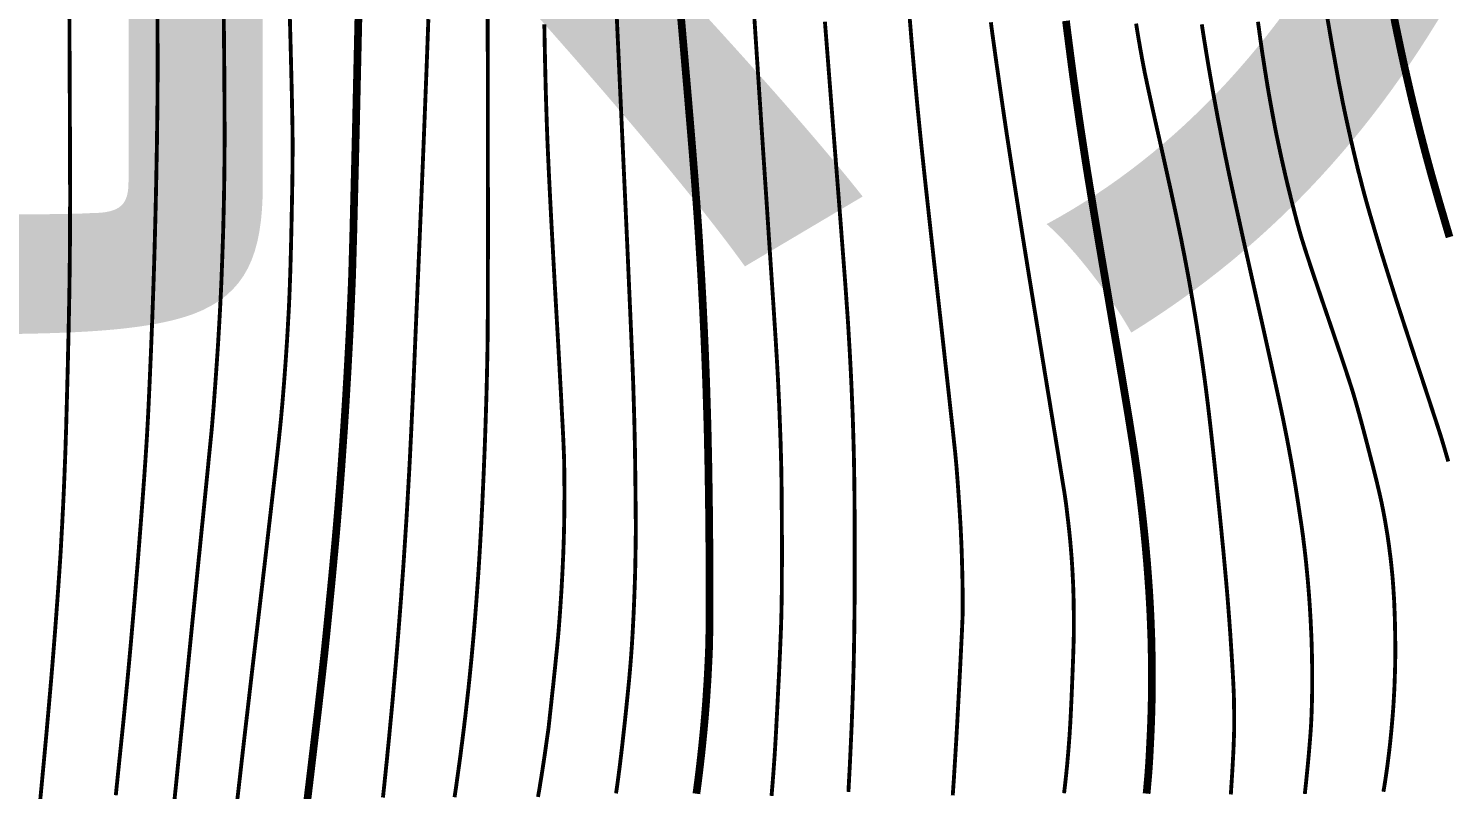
# Model space of a CAD drawing. Extents: x 36524600 to 36525730, y 2746759 to 2747713.
# Drawn here: x 36525016.6 to 36525044.22, y 2747498.03 to 2747512.87 of the extents above; entities that cross this region are included whole.
import ezdxf

# ---------------------------------------------------------------- set-up
doc = ezdxf.new("R2010")
doc.units = 0
doc.header["$LTSCALE"] = 1000
doc.header["$MEASUREMENT"] = 0
doc.layers.add('0-规划文字', color=7, linetype='Continuous')
doc.layers.add('DGX', color=251, linetype='Continuous')
doc.styles.add('黑体', font='simhei.ttf')

# ---------------------------------------------------------------- blocks, each defined once
blk = doc.blocks.new('dxt')
at = {"layer": 'DGX', "color": 253, "linetype": 'Continuous', "flags": 128}
for points, const_width in [([(36525016.795, 2747497.39), (36525016.853, 2747498.005), (36525016.907, 2747498.578), (36525016.956, 2747499.109), (36525016.999, 2747499.598), (36525017.038, 2747500.044), (36525017.072, 2747500.448), (36525017.101, 2747500.809), (36525017.127, 2747501.139), (36525017.15, 2747501.448), (36525017.171, 2747501.735), (36525017.19, 2747502.001), (36525017.207, 2747502.246), (36525017.222, 2747502.469), (36525017.235, 2747502.672), (36525017.245, 2747502.853), (36525017.254, 2747503.023), (36525017.264, 2747503.194), (36525017.272, 2747503.364), (36525017.281, 2747503.535), (36525017.289, 2747503.705), (36525017.297, 2747503.876), (36525017.304, 2747504.046), (36525017.311, 2747504.217), (36525017.318, 2747504.398), (36525017.326, 2747504.601), (36525017.333, 2747504.825), (36525017.341, 2747505.07), (36525017.348, 2747505.337), (36525017.356, 2747505.625), (36525017.364, 2747505.934), (36525017.373, 2747506.265), (36525017.38, 2747506.596), (36525017.388, 2747506.905), (36525017.394, 2747507.193), (36525017.399, 2747507.46), (36525017.404, 2747507.706), (36525017.407, 2747507.93), (36525017.41, 2747508.132), (36525017.412, 2747508.314), (36525017.414, 2747508.485), (36525017.415, 2747508.655), (36525017.416, 2747508.826), (36525017.417, 2747508.997), (36525017.418, 2747509.168), (36525017.418, 2747509.338), (36525017.419, 2747509.509), (36525017.419, 2747509.68), (36525017.418, 2747509.901), (36525017.418, 2747510.222), (36525017.416, 2747510.643), (36525017.414, 2747511.164), (36525017.411, 2747511.785), (36525017.408, 2747512.506), (36525017.404, 2747513.328)], 0.075), ([(36525018.309, 2747497.923), (36525018.387, 2747498.684), (36525018.453, 2747499.322), (36525018.504, 2747499.838), (36525018.542, 2747500.231), (36525018.573, 2747500.564), (36525018.603, 2747500.896), (36525018.632, 2747501.228), (36525018.661, 2747501.561), (36525018.689, 2747501.893), (36525018.717, 2747502.226), (36525018.744, 2747502.558), (36525018.77, 2747502.891), (36525018.795, 2747503.213), (36525018.818, 2747503.515), (36525018.839, 2747503.796), (36525018.858, 2747504.056), (36525018.875, 2747504.295), (36525018.89, 2747504.513), (36525018.903, 2747504.711), (36525018.914, 2747504.888), (36525018.924, 2747505.065), (36525018.935, 2747505.263), (36525018.946, 2747505.481), (36525018.957, 2747505.721), (36525018.969, 2747505.981), (36525018.981, 2747506.263), (36525018.994, 2747506.565), (36525019.007, 2747506.888), (36525019.02, 2747507.222), (36525019.032, 2747507.558), (36525019.044, 2747507.897), (36525019.055, 2747508.237), (36525019.065, 2747508.579), (36525019.074, 2747508.924), (36525019.083, 2747509.27), (36525019.091, 2747509.618), (36525019.098, 2747509.96), (36525019.104, 2747510.286), (36525019.11, 2747510.597), (36525019.114, 2747510.893), (36525019.118, 2747511.174), (36525019.121, 2747511.44), (36525019.122, 2747511.69), (36525019.124, 2747511.925), (36525019.124, 2747512.153), (36525019.124, 2747512.381), (36525019.123, 2747512.608), (36525019.122, 2747512.836), (36525019.121, 2747513.063)], 0.075), ([(36525019.356, 2747496.878), (36525019.565, 2747498.944), (36525019.743, 2747500.711), (36525019.89, 2747502.178), (36525020.008, 2747503.346), (36525020.095, 2747504.215), (36525020.151, 2747504.784), (36525020.178, 2747505.054), (36525020.189, 2747505.182), (36525020.201, 2747505.324), (36525020.214, 2747505.482), (36525020.227, 2747505.655), (36525020.241, 2747505.843), (36525020.256, 2747506.046), (36525020.271, 2747506.264), (36525020.287, 2747506.497), (36525020.303, 2747506.738), (36525020.317, 2747506.979), (36525020.331, 2747507.22), (36525020.344, 2747507.461), (36525020.356, 2747507.702), (36525020.367, 2747507.943), (36525020.376, 2747508.184), (36525020.385, 2747508.425), (36525020.393, 2747508.666), (36525020.401, 2747508.907), (36525020.407, 2747509.148), (36525020.413, 2747509.389), (36525020.418, 2747509.631), (36525020.422, 2747509.872), (36525020.425, 2747510.113), (36525020.428, 2747510.354), (36525020.429, 2747510.634), (36525020.429, 2747510.989), (36525020.427, 2747511.421), (36525020.424, 2747511.928), (36525020.419, 2747512.512), (36525020.412, 2747513.171)], 0.075), ([(36525020.676, 2747497.826), (36525020.72, 2747498.211), (36525020.77, 2747498.653), (36525020.827, 2747499.153), (36525020.892, 2747499.71), (36525020.963, 2747500.326), (36525021.042, 2747500.998), (36525021.128, 2747501.729), (36525021.212, 2747502.449), (36525021.286, 2747503.091), (36525021.351, 2747503.655), (36525021.407, 2747504.141), (36525021.453, 2747504.549), (36525021.489, 2747504.879), (36525021.515, 2747505.131), (36525021.532, 2747505.305), (36525021.544, 2747505.44), (36525021.556, 2747505.574), (36525021.567, 2747505.709), (36525021.578, 2747505.844), (36525021.589, 2747505.979), (36525021.599, 2747506.114), (36525021.609, 2747506.249), (36525021.619, 2747506.384), (36525021.628, 2747506.519), (36525021.637, 2747506.654), (36525021.646, 2747506.789), (36525021.654, 2747506.924), (36525021.662, 2747507.06), (36525021.669, 2747507.195), (36525021.677, 2747507.33), (36525021.684, 2747507.465), (36525021.69, 2747507.609), (36525021.697, 2747507.769), (36525021.703, 2747507.947), (36525021.71, 2747508.141), (36525021.716, 2747508.353), (36525021.722, 2747508.581), (36525021.728, 2747508.826), (36525021.734, 2747509.089), (36525021.739, 2747509.351), (36525021.744, 2747509.596), (36525021.748, 2747509.825), (36525021.751, 2747510.036), (36525021.753, 2747510.231), (36525021.754, 2747510.408), (36525021.755, 2747510.569), (36525021.754, 2747510.713), (36525021.753, 2747510.873), (36525021.749, 2747511.081), (36525021.744, 2747511.338), (36525021.738, 2747511.644), (36525021.729, 2747511.998), (36525021.719, 2747512.401), (36525021.707, 2747512.853), (36525021.693, 2747513.353)], 0.075), ([(36525021.975, 2747497.282), (36525022.08, 2747498.147), (36525022.172, 2747498.923), (36525022.253, 2747499.609), (36525022.321, 2747500.205), (36525022.377, 2747500.712), (36525022.42, 2747501.129), (36525022.456, 2747501.49), (36525022.489, 2747501.828), (36525022.52, 2747502.142), (36525022.547, 2747502.434), (36525022.572, 2747502.702), (36525022.594, 2747502.946), (36525022.614, 2747503.168), (36525022.63, 2747503.366), (36525022.646, 2747503.553), (36525022.66, 2747503.739), (36525022.675, 2747503.926), (36525022.689, 2747504.113), (36525022.703, 2747504.299), (36525022.716, 2747504.486), (36525022.729, 2747504.673), (36525022.742, 2747504.859), (36525022.755, 2747505.046), (36525022.767, 2747505.233), (36525022.779, 2747505.42), (36525022.791, 2747505.607), (36525022.802, 2747505.794), (36525022.813, 2747505.98), (36525022.824, 2747506.167), (36525022.834, 2747506.354), (36525022.844, 2747506.541), (36525022.854, 2747506.728), (36525022.864, 2747506.915), (36525022.873, 2747507.102), (36525022.881, 2747507.289), (36525022.89, 2747507.476), (36525022.898, 2747507.663), (36525022.906, 2747507.85), (36525022.915, 2747508.092), (36525022.925, 2747508.442), (36525022.938, 2747508.9), (36525022.952, 2747509.468), (36525022.969, 2747510.144), (36525022.988, 2747510.928), (36525023.008, 2747511.821), (36525023.031, 2747512.823), (36525023.054, 2747513.834)], 0.15), ([(36525023.515, 2747497.879), (36525023.541, 2747498.123), (36525023.566, 2747498.366), (36525023.591, 2747498.61), (36525023.615, 2747498.854), (36525023.639, 2747499.098), (36525023.662, 2747499.342), (36525023.685, 2747499.585), (36525023.708, 2747499.829), (36525023.729, 2747500.073), (36525023.751, 2747500.318), (36525023.772, 2747500.562), (36525023.792, 2747500.806), (36525023.812, 2747501.05), (36525023.831, 2747501.294), (36525023.85, 2747501.539), (36525023.869, 2747501.783), (36525023.886, 2747502.027), (36525023.904, 2747502.272), (36525023.921, 2747502.516), (36525023.937, 2747502.76), (36525023.953, 2747503.005), (36525023.969, 2747503.249), (36525023.984, 2747503.494), (36525023.998, 2747503.739), (36525024.012, 2747503.983), (36525024.026, 2747504.228), (36525024.039, 2747504.473), (36525024.051, 2747504.717), (36525024.065, 2747505.001), (36525024.082, 2747505.362), (36525024.102, 2747505.8), (36525024.125, 2747506.316), (36525024.15, 2747506.91), (36525024.179, 2747507.581), (36525024.211, 2747508.329), (36525024.246, 2747509.155), (36525024.281, 2747509.984), (36525024.312, 2747510.741), (36525024.339, 2747511.427), (36525024.363, 2747512.04), (36525024.383, 2747512.582), (36525024.4, 2747513.052)], 0.075), ([(36525024.91, 2747497.884), (36525024.939, 2747498.079), (36525024.966, 2747498.274), (36525024.993, 2747498.469), (36525025.02, 2747498.664), (36525025.045, 2747498.86), (36525025.07, 2747499.055), (36525025.094, 2747499.25), (36525025.118, 2747499.446), (36525025.14, 2747499.642), (36525025.162, 2747499.837), (36525025.184, 2747500.033), (36525025.204, 2747500.229), (36525025.224, 2747500.425), (36525025.243, 2747500.621), (36525025.261, 2747500.817), (36525025.279, 2747501.013), (36525025.296, 2747501.209), (36525025.312, 2747501.405), (36525025.327, 2747501.602), (36525025.342, 2747501.798), (36525025.356, 2747501.994), (36525025.37, 2747502.191), (36525025.383, 2747502.387), (36525025.395, 2747502.584), (36525025.407, 2747502.781), (36525025.418, 2747502.977), (36525025.429, 2747503.174), (36525025.439, 2747503.371), (36525025.449, 2747503.568), (36525025.458, 2747503.765), (36525025.467, 2747503.962), (36525025.476, 2747504.158), (36525025.484, 2747504.355), (36525025.492, 2747504.552), (36525025.5, 2747504.749), (36525025.507, 2747504.946), (36525025.514, 2747505.143), (36525025.52, 2747505.34), (36525025.526, 2747505.537), (36525025.532, 2747505.734), (36525025.537, 2747505.931), (36525025.542, 2747506.128), (36525025.546, 2747506.325), (36525025.55, 2747506.522), (36525025.554, 2747506.78), (36525025.557, 2747507.158), (36525025.559, 2747507.657), (36525025.56, 2747508.277), (36525025.561, 2747509.018), (36525025.56, 2747509.879), (36525025.56, 2747510.861), (36525025.558, 2747511.964), (36525025.556, 2747513.067)], 0.075), ([(36525026.536, 2747497.89), (36525026.555, 2747497.997), (36525026.572, 2747498.099), (36525026.588, 2747498.201), (36525026.605, 2747498.303), (36525026.621, 2747498.405), (36525026.636, 2747498.507), (36525026.652, 2747498.609), (36525026.667, 2747498.711), (36525026.682, 2747498.813), (36525026.695, 2747498.909), (36525026.707, 2747498.993), (36525026.717, 2747499.065), (36525026.726, 2747499.125), (36525026.733, 2747499.173), (36525026.738, 2747499.209), (36525026.741, 2747499.233), (36525026.743, 2747499.245), (36525026.745, 2747499.263), (36525026.749, 2747499.305), (36525026.757, 2747499.371), (36525026.766, 2747499.461), (36525026.779, 2747499.576), (36525026.794, 2747499.715), (36525026.811, 2747499.878), (36525026.832, 2747500.065), (36525026.852, 2747500.259), (36525026.871, 2747500.439), (36525026.888, 2747500.608), (36525026.904, 2747500.763), (36525026.918, 2747500.907), (36525026.93, 2747501.038), (36525026.94, 2747501.156), (36525026.948, 2747501.263), (36525026.956, 2747501.363), (36525026.963, 2747501.463), (36525026.97, 2747501.563), (36525026.977, 2747501.663), (36525026.983, 2747501.763), (36525026.99, 2747501.863), (36525026.996, 2747501.963), (36525027.001, 2747502.063), (36525027.007, 2747502.163), (36525027.012, 2747502.263), (36525027.017, 2747502.363), (36525027.021, 2747502.463), (36525027.026, 2747502.564), (36525027.03, 2747502.664), (36525027.033, 2747502.764), (36525027.037, 2747502.864), (36525027.04, 2747502.964), (36525027.042, 2747503.064), (36525027.045, 2747503.165), (36525027.047, 2747503.265), (36525027.048, 2747503.365), (36525027.05, 2747503.465), (36525027.051, 2747503.565), (36525027.051, 2747503.666), (36525027.052, 2747503.766), (36525027.052, 2747503.866), (36525027.051, 2747503.966), (36525027.051, 2747504.066), (36525027.05, 2747504.167), (36525027.048, 2747504.267), (36525027.047, 2747504.367), (36525027.045, 2747504.467), (36525027.04, 2747504.601), (36525027.032, 2747504.803), (36525027.019, 2747505.071), (36525027.001, 2747505.408), (36525026.98, 2747505.812), (36525026.954, 2747506.283), (36525026.924, 2747506.822), (36525026.889, 2747507.428), (36525026.854, 2747508.044), (36525026.823, 2747508.61), (36525026.795, 2747509.127), (36525026.771, 2747509.595), (36525026.75, 2747510.014), (36525026.733, 2747510.384), (36525026.719, 2747510.705), (36525026.709, 2747510.976), (36525026.701, 2747511.223), (36525026.693, 2747511.47), (36525026.686, 2747511.717), (36525026.68, 2747511.964), (36525026.674, 2747512.211), (36525026.669, 2747512.458), (36525026.664, 2747512.704), (36525026.66, 2747512.951)], 0.075), ([(36525028.057, 2747497.959), (36525028.075, 2747498.082), (36525028.094, 2747498.219), (36525028.114, 2747498.371), (36525028.135, 2747498.538), (36525028.157, 2747498.72), (36525028.18, 2747498.916), (36525028.203, 2747499.127), (36525028.228, 2747499.352), (36525028.252, 2747499.578), (36525028.273, 2747499.788), (36525028.293, 2747499.985), (36525028.311, 2747500.167), (36525028.326, 2747500.334), (36525028.339, 2747500.487), (36525028.35, 2747500.626), (36525028.359, 2747500.75), (36525028.367, 2747500.867), (36525028.374, 2747500.984), (36525028.381, 2747501.101), (36525028.387, 2747501.217), (36525028.393, 2747501.334), (36525028.399, 2747501.451), (36525028.404, 2747501.568), (36525028.409, 2747501.685), (36525028.414, 2747501.802), (36525028.418, 2747501.919), (36525028.422, 2747502.036), (36525028.426, 2747502.153), (36525028.429, 2747502.27), (36525028.432, 2747502.387), (36525028.434, 2747502.504), (36525028.436, 2747502.621), (36525028.438, 2747502.731), (36525028.439, 2747502.826), (36525028.44, 2747502.906), (36525028.441, 2747502.972), (36525028.442, 2747503.024), (36525028.443, 2747503.06), (36525028.443, 2747503.082), (36525028.443, 2747503.09), (36525028.443, 2747503.104), (36525028.443, 2747503.148), (36525028.442, 2747503.222), (36525028.441, 2747503.324), (36525028.44, 2747503.456), (36525028.438, 2747503.617), (36525028.436, 2747503.808), (36525028.434, 2747504.028), (36525028.431, 2747504.262), (36525028.428, 2747504.496), (36525028.424, 2747504.731), (36525028.419, 2747504.965), (36525028.414, 2747505.199), (36525028.407, 2747505.433), (36525028.4, 2747505.668), (36525028.393, 2747505.902), (36525028.382, 2747506.196), (36525028.365, 2747506.611), (36525028.342, 2747507.146), (36525028.313, 2747507.801), (36525028.279, 2747508.576), (36525028.238, 2747509.472), (36525028.191, 2747510.487), (36525028.139, 2747511.623), (36525028.087, 2747512.756), (36525028.041, 2747513.761)], 0.075), ([(36525029.623, 2747497.953), (36525029.639, 2747498.074), (36525029.655, 2747498.195), (36525029.67, 2747498.316), (36525029.685, 2747498.438), (36525029.699, 2747498.559), (36525029.713, 2747498.681), (36525029.726, 2747498.802), (36525029.739, 2747498.924), (36525029.751, 2747499.045), (36525029.763, 2747499.167), (36525029.774, 2747499.289), (36525029.785, 2747499.411), (36525029.795, 2747499.532), (36525029.805, 2747499.654), (36525029.814, 2747499.776), (36525029.822, 2747499.898), (36525029.83, 2747500.02), (36525029.838, 2747500.142), (36525029.845, 2747500.264), (36525029.851, 2747500.386), (36525029.857, 2747500.508), (36525029.863, 2747500.63), (36525029.868, 2747500.753), (36525029.872, 2747500.888), (36525029.875, 2747501.049), (36525029.878, 2747501.236), (36525029.88, 2747501.449), (36525029.88, 2747501.687), (36525029.88, 2747501.952), (36525029.879, 2747502.243), (36525029.877, 2747502.559), (36525029.875, 2747502.883), (36525029.872, 2747503.193), (36525029.869, 2747503.49), (36525029.865, 2747503.774), (36525029.861, 2747504.045), (36525029.857, 2747504.304), (36525029.852, 2747504.549), (36525029.847, 2747504.782), (36525029.842, 2747505.008), (36525029.836, 2747505.233), (36525029.829, 2747505.459), (36525029.822, 2747505.685), (36525029.815, 2747505.911), (36525029.807, 2747506.137), (36525029.798, 2747506.363), (36525029.789, 2747506.589), (36525029.779, 2747506.814), (36525029.769, 2747507.04), (36525029.758, 2747507.266), (36525029.747, 2747507.492), (36525029.735, 2747507.717), (36525029.723, 2747507.943), (36525029.71, 2747508.169), (36525029.696, 2747508.394), (36525029.682, 2747508.62), (36525029.668, 2747508.845), (36525029.653, 2747509.071), (36525029.637, 2747509.296), (36525029.621, 2747509.522), (36525029.604, 2747509.747), (36525029.587, 2747509.973), (36525029.569, 2747510.198), (36525029.55, 2747510.436), (36525029.528, 2747510.701), (36525029.504, 2747510.991), (36525029.477, 2747511.308), (36525029.448, 2747511.651), (36525029.416, 2747512.02), (36525029.382, 2747512.415), (36525029.345, 2747512.836), (36525029.309, 2747513.25)], 0.15), ([(36525031.087, 2747497.91), (36525031.094, 2747497.994), (36525031.101, 2747498.078), (36525031.108, 2747498.162), (36525031.114, 2747498.246), (36525031.121, 2747498.33), (36525031.127, 2747498.413), (36525031.133, 2747498.497), (36525031.139, 2747498.58), (36525031.145, 2747498.663), (36525031.151, 2747498.757), (36525031.158, 2747498.872), (36525031.166, 2747499.007), (36525031.175, 2747499.164), (36525031.184, 2747499.342), (36525031.195, 2747499.542), (36525031.206, 2747499.762), (36525031.218, 2747500.003), (36525031.231, 2747500.247), (36525031.241, 2747500.475), (36525031.251, 2747500.688), (36525031.259, 2747500.885), (36525031.267, 2747501.066), (36525031.273, 2747501.231), (36525031.277, 2747501.381), (36525031.281, 2747501.515), (36525031.283, 2747501.649), (36525031.286, 2747501.799), (36525031.287, 2747501.964), (36525031.289, 2747502.146), (36525031.289, 2747502.343), (36525031.29, 2747502.556), (36525031.29, 2747502.785), (36525031.289, 2747503.03), (36525031.288, 2747503.275), (36525031.286, 2747503.504), (36525031.285, 2747503.717), (36525031.283, 2747503.914), (36525031.28, 2747504.096), (36525031.278, 2747504.262), (36525031.274, 2747504.411), (36525031.271, 2747504.546), (36525031.267, 2747504.672), (36525031.264, 2747504.798), (36525031.259, 2747504.924), (36525031.255, 2747505.05), (36525031.25, 2747505.177), (36525031.245, 2747505.303), (36525031.24, 2747505.429), (36525031.235, 2747505.555), (36525031.229, 2747505.681), (36525031.223, 2747505.807), (36525031.217, 2747505.933), (36525031.211, 2747506.06), (36525031.204, 2747506.186), (36525031.197, 2747506.312), (36525031.19, 2747506.438), (36525031.182, 2747506.564), (36525031.171, 2747506.751), (36525031.151, 2747507.06), (36525031.123, 2747507.49), (36525031.086, 2747508.042), (36525031.041, 2747508.717), (36525030.989, 2747509.512), (36525030.927, 2747510.43), (36525030.858, 2747511.47), (36525030.789, 2747512.515), (36525030.728, 2747513.451)], 0.075), ([(36525032.127, 2747513.002), (36525032.154, 2747512.66), (36525032.186, 2747512.251), (36525032.223, 2747511.777), (36525032.265, 2747511.237), (36525032.312, 2747510.632), (36525032.36, 2747510.023), (36525032.403, 2747509.473), (36525032.441, 2747508.981), (36525032.474, 2747508.548), (36525032.503, 2747508.173), (36525032.527, 2747507.857), (36525032.545, 2747507.599), (36525032.559, 2747507.4), (36525032.571, 2747507.23), (36525032.582, 2747507.06), (36525032.592, 2747506.891), (36525032.602, 2747506.721), (36525032.612, 2747506.551), (36525032.621, 2747506.381), (36525032.63, 2747506.211), (36525032.638, 2747506.041), (36525032.646, 2747505.871), (36525032.653, 2747505.701), (36525032.66, 2747505.531), (36525032.667, 2747505.361), (36525032.673, 2747505.191), (36525032.678, 2747505.021), (36525032.683, 2747504.851), (36525032.688, 2747504.68), (36525032.692, 2747504.503), (36525032.696, 2747504.31), (36525032.699, 2747504.102), (36525032.702, 2747503.879), (36525032.704, 2747503.641), (36525032.706, 2747503.388), (36525032.707, 2747503.12), (36525032.708, 2747502.837), (36525032.708, 2747502.551), (36525032.708, 2747502.273), (36525032.707, 2747502.005), (36525032.706, 2747501.745), (36525032.704, 2747501.494), (36525032.701, 2747501.252), (36525032.698, 2747501.019), (36525032.694, 2747500.794), (36525032.69, 2747500.57), (36525032.684, 2747500.338), (36525032.677, 2747500.097), (36525032.669, 2747499.849), (36525032.66, 2747499.591), (36525032.65, 2747499.326), (36525032.638, 2747499.053), (36525032.625, 2747498.771), (36525032.612, 2747498.493), (36525032.598, 2747498.232), (36525032.585, 2747497.988)], 0.075), ([(36525033.778, 2747513.085), (36525033.796, 2747512.867), (36525033.814, 2747512.648), (36525033.833, 2747512.43), (36525033.852, 2747512.212), (36525033.871, 2747511.993), (36525033.891, 2747511.775), (36525033.911, 2747511.557), (36525033.931, 2747511.339), (36525033.956, 2747511.09), (36525033.987, 2747510.78), (36525034.026, 2747510.409), (36525034.072, 2747509.976), (36525034.126, 2747509.483), (36525034.187, 2747508.928), (36525034.255, 2747508.312), (36525034.331, 2747507.635), (36525034.406, 2747506.966), (36525034.471, 2747506.377), (36525034.528, 2747505.867), (36525034.575, 2747505.437), (36525034.614, 2747505.085), (36525034.643, 2747504.813), (36525034.664, 2747504.619), (36525034.675, 2747504.505), (36525034.682, 2747504.426), (36525034.69, 2747504.338), (36525034.698, 2747504.24), (36525034.706, 2747504.133), (36525034.715, 2747504.016), (36525034.724, 2747503.89), (36525034.733, 2747503.755), (36525034.743, 2747503.61), (36525034.753, 2747503.461), (36525034.762, 2747503.312), (36525034.771, 2747503.162), (36525034.778, 2747503.013), (36525034.785, 2747502.864), (36525034.791, 2747502.714), (36525034.796, 2747502.565), (36525034.8, 2747502.416), (36525034.804, 2747502.271), (36525034.807, 2747502.135), (36525034.809, 2747502.009), (36525034.811, 2747501.892), (36525034.812, 2747501.785), (36525034.813, 2747501.687), (36525034.813, 2747501.598), (36525034.812, 2747501.519), (36525034.81, 2747501.42), (36525034.804, 2747501.275), (36525034.796, 2747501.083), (36525034.784, 2747500.844), (36525034.77, 2747500.557), (36525034.753, 2747500.224), (36525034.733, 2747499.844), (36525034.71, 2747499.417), (36525034.686, 2747498.985), (36525034.662, 2747498.592), (36525034.64, 2747498.237), (36525034.618, 2747497.92)], 0.075), ([(36525035.361, 2747512.991), (36525035.393, 2747512.748), (36525035.43, 2747512.482), (36525035.47, 2747512.193), (36525035.515, 2747511.88), (36525035.563, 2747511.545), (36525035.615, 2747511.186), (36525035.673, 2747510.795), (36525035.74, 2747510.36), (36525035.814, 2747509.881), (36525035.896, 2747509.359), (36525035.985, 2747508.793), (36525036.083, 2747508.184), (36525036.189, 2747507.531), (36525036.303, 2747506.835), (36525036.413, 2747506.159), (36525036.51, 2747505.567), (36525036.593, 2747505.058), (36525036.663, 2747504.632), (36525036.718, 2747504.29), (36525036.76, 2747504.031), (36525036.789, 2747503.856), (36525036.803, 2747503.764), (36525036.811, 2747503.711), (36525036.819, 2747503.652), (36525036.828, 2747503.586), (36525036.837, 2747503.514), (36525036.846, 2747503.435), (36525036.856, 2747503.351), (36525036.867, 2747503.26), (36525036.878, 2747503.163), (36525036.889, 2747503.062), (36525036.899, 2747502.962), (36525036.909, 2747502.861), (36525036.918, 2747502.76), (36525036.926, 2747502.66), (36525036.934, 2747502.559), (36525036.941, 2747502.458), (36525036.947, 2747502.357), (36525036.953, 2747502.256), (36525036.958, 2747502.155), (36525036.963, 2747502.054), (36525036.967, 2747501.954), (36525036.97, 2747501.853), (36525036.973, 2747501.752), (36525036.975, 2747501.651), (36525036.976, 2747501.549), (36525036.977, 2747501.452), (36525036.978, 2747501.36), (36525036.978, 2747501.275), (36525036.978, 2747501.196), (36525036.978, 2747501.123), (36525036.977, 2747501.057), (36525036.976, 2747500.997), (36525036.975, 2747500.943), (36525036.973, 2747500.888), (36525036.971, 2747500.824), (36525036.969, 2747500.75), (36525036.966, 2747500.667), (36525036.963, 2747500.574), (36525036.959, 2747500.473), (36525036.955, 2747500.362), (36525036.95, 2747500.242), (36525036.945, 2747500.12), (36525036.941, 2747500.004), (36525036.936, 2747499.895), (36525036.932, 2747499.793), (36525036.927, 2747499.696), (36525036.923, 2747499.606), (36525036.919, 2747499.522), (36525036.915, 2747499.445), (36525036.911, 2747499.37), (36525036.907, 2747499.296), (36525036.902, 2747499.222), (36525036.898, 2747499.147), (36525036.893, 2747499.073), (36525036.887, 2747498.999), (36525036.882, 2747498.925), (36525036.876, 2747498.85), (36525036.87, 2747498.776), (36525036.864, 2747498.702), (36525036.857, 2747498.628), (36525036.851, 2747498.554), (36525036.844, 2747498.48), (36525036.836, 2747498.406), (36525036.829, 2747498.331), (36525036.821, 2747498.257), (36525036.813, 2747498.183), (36525036.805, 2747498.109), (36525036.796, 2747498.035), (36525036.788, 2747497.962)], 0.075), ([(36525036.825, 2747513.019), (36525036.851, 2747512.809), (36525036.878, 2747512.599), (36525036.905, 2747512.39), (36525036.932, 2747512.18), (36525036.96, 2747511.971), (36525036.989, 2747511.761), (36525037.018, 2747511.552), (36525037.048, 2747511.343), (36525037.078, 2747511.133), (36525037.109, 2747510.924), (36525037.141, 2747510.715), (36525037.173, 2747510.506), (36525037.205, 2747510.297), (36525037.238, 2747510.089), (36525037.272, 2747509.88), (36525037.309, 2747509.653), (36525037.353, 2747509.387), (36525037.403, 2747509.085), (36525037.46, 2747508.745), (36525037.524, 2747508.367), (36525037.595, 2747507.951), (36525037.672, 2747507.498), (36525037.756, 2747507.007), (36525037.84, 2747506.52), (36525037.915, 2747506.076), (36525037.982, 2747505.676), (36525038.041, 2747505.321), (36525038.091, 2747505.008), (36525038.134, 2747504.74), (36525038.168, 2747504.516), (36525038.194, 2747504.335), (36525038.216, 2747504.177), (36525038.237, 2747504.018), (36525038.257, 2747503.859), (36525038.277, 2747503.7), (36525038.295, 2747503.541), (36525038.314, 2747503.382), (36525038.331, 2747503.223), (36525038.348, 2747503.064), (36525038.364, 2747502.905), (36525038.379, 2747502.745), (36525038.393, 2747502.586), (36525038.407, 2747502.427), (36525038.419, 2747502.267), (36525038.431, 2747502.107), (36525038.442, 2747501.948), (36525038.452, 2747501.788), (36525038.461, 2747501.629), (36525038.469, 2747501.469), (36525038.476, 2747501.309), (36525038.482, 2747501.149), (36525038.488, 2747500.99), (36525038.492, 2747500.83), (36525038.495, 2747500.67), (36525038.498, 2747500.51), (36525038.499, 2747500.35), (36525038.5, 2747500.19), (36525038.499, 2747500.03), (36525038.497, 2747499.871), (36525038.494, 2747499.711), (36525038.49, 2747499.551), (36525038.485, 2747499.391), (36525038.479, 2747499.231), (36525038.472, 2747499.077), (36525038.465, 2747498.932), (36525038.458, 2747498.797), (36525038.452, 2747498.673), (36525038.445, 2747498.558), (36525038.438, 2747498.453), (36525038.431, 2747498.358), (36525038.424, 2747498.274), (36525038.417, 2747498.194), (36525038.41, 2747498.115), (36525038.403, 2747498.035), (36525038.395, 2747497.955)], 0.15), ([(36525038.191, 2747512.965), (36525038.202, 2747512.897), (36525038.213, 2747512.828), (36525038.224, 2747512.76), (36525038.235, 2747512.692), (36525038.247, 2747512.624), (36525038.259, 2747512.556), (36525038.27, 2747512.488), (36525038.283, 2747512.42), (36525038.295, 2747512.352), (36525038.307, 2747512.284), (36525038.32, 2747512.216), (36525038.333, 2747512.148), (36525038.346, 2747512.08), (36525038.361, 2747512.001), (36525038.383, 2747511.9), (36525038.409, 2747511.776), (36525038.441, 2747511.629), (36525038.478, 2747511.46), (36525038.52, 2747511.269), (36525038.568, 2747511.054), (36525038.621, 2747510.818), (36525038.676, 2747510.576), (36525038.727, 2747510.345), (36525038.776, 2747510.125), (36525038.822, 2747509.917), (36525038.866, 2747509.72), (36525038.906, 2747509.534), (36525038.944, 2747509.359), (36525038.979, 2747509.196), (36525039.012, 2747509.038), (36525039.045, 2747508.88), (36525039.077, 2747508.722), (36525039.108, 2747508.563), (36525039.139, 2747508.405), (36525039.169, 2747508.246), (36525039.199, 2747508.088), (36525039.228, 2747507.929), (36525039.256, 2747507.77), (36525039.284, 2747507.611), (36525039.311, 2747507.452), (36525039.338, 2747507.293), (36525039.364, 2747507.134), (36525039.389, 2747506.975), (36525039.414, 2747506.815), (36525039.438, 2747506.656), (36525039.462, 2747506.496), (36525039.485, 2747506.336), (36525039.507, 2747506.177), (36525039.529, 2747506.017), (36525039.55, 2747505.857), (36525039.57, 2747505.697), (36525039.59, 2747505.537), (36525039.609, 2747505.376), (36525039.629, 2747505.205), (36525039.651, 2747505.01), (36525039.675, 2747504.792), (36525039.701, 2747504.552), (36525039.729, 2747504.288), (36525039.759, 2747504.002), (36525039.791, 2747503.692), (36525039.825, 2747503.36), (36525039.858, 2747503.023), (36525039.89, 2747502.701), (36525039.918, 2747502.394), (36525039.945, 2747502.101), (36525039.969, 2747501.823), (36525039.99, 2747501.559), (36525040.009, 2747501.31), (36525040.026, 2747501.075), (36525040.04, 2747500.858), (36525040.053, 2747500.659), (36525040.064, 2747500.479), (36525040.074, 2747500.318), (36525040.082, 2747500.176), (36525040.088, 2747500.053), (36525040.093, 2747499.949), (36525040.096, 2747499.864), (36525040.098, 2747499.788), (36525040.099, 2747499.712), (36525040.1, 2747499.636), (36525040.101, 2747499.561), (36525040.102, 2747499.485), (36525040.102, 2747499.409), (36525040.102, 2747499.333), (36525040.102, 2747499.258), (36525040.101, 2747499.177), (36525040.099, 2747499.087), (36525040.095, 2747498.988), (36525040.091, 2747498.879), (36525040.086, 2747498.761), (36525040.079, 2747498.633), (36525040.072, 2747498.496), (36525040.063, 2747498.349), (36525040.054, 2747498.203), (36525040.045, 2747498.066), (36525040.037, 2747497.938)], 0.075), ([(36525039.471, 2747512.951), (36525039.502, 2747512.75), (36525039.534, 2747512.55), (36525039.567, 2747512.349), (36525039.6, 2747512.149), (36525039.635, 2747511.948), (36525039.67, 2747511.748), (36525039.705, 2747511.548), (36525039.742, 2747511.348), (36525039.779, 2747511.148), (36525039.818, 2747510.949), (36525039.857, 2747510.749), (36525039.896, 2747510.55), (36525039.937, 2747510.351), (36525039.978, 2747510.151), (36525040.023, 2747509.937), (36525040.076, 2747509.691), (36525040.136, 2747509.414), (36525040.204, 2747509.106), (36525040.278, 2747508.767), (36525040.361, 2747508.397), (36525040.451, 2747507.995), (36525040.548, 2747507.562), (36525040.645, 2747507.132), (36525040.733, 2747506.736), (36525040.813, 2747506.376), (36525040.884, 2747506.052), (36525040.947, 2747505.763), (36525041.002, 2747505.509), (36525041.048, 2747505.291), (36525041.085, 2747505.108), (36525041.118, 2747504.942), (36525041.15, 2747504.777), (36525041.181, 2747504.611), (36525041.212, 2747504.445), (36525041.241, 2747504.279), (36525041.269, 2747504.113), (36525041.297, 2747503.946), (36525041.323, 2747503.78), (36525041.348, 2747503.618), (36525041.371, 2747503.467), (36525041.392, 2747503.326), (36525041.412, 2747503.196), (36525041.429, 2747503.076), (36525041.444, 2747502.966), (36525041.456, 2747502.867), (36525041.467, 2747502.778), (36525041.477, 2747502.695), (36525041.487, 2747502.611), (36525041.496, 2747502.527), (36525041.505, 2747502.443), (36525041.513, 2747502.359), (36525041.521, 2747502.275), (36525041.529, 2747502.192), (36525041.537, 2747502.108), (36525041.544, 2747502.024), (36525041.551, 2747501.94), (36525041.558, 2747501.856), (36525041.564, 2747501.772), (36525041.57, 2747501.687), (36525041.576, 2747501.603), (36525041.581, 2747501.519), (36525041.586, 2747501.435), (36525041.591, 2747501.351), (36525041.595, 2747501.267), (36525041.599, 2747501.182), (36525041.603, 2747501.098), (36525041.607, 2747501.014), (36525041.61, 2747500.929), (36525041.613, 2747500.845), (36525041.615, 2747500.761), (36525041.617, 2747500.676), (36525041.619, 2747500.592), (36525041.62, 2747500.507), (36525041.622, 2747500.423), (36525041.622, 2747500.339), (36525041.623, 2747500.254), (36525041.623, 2747500.17), (36525041.623, 2747500.086), (36525041.622, 2747500.001), (36525041.621, 2747499.917), (36525041.619, 2747499.833), (36525041.618, 2747499.749), (36525041.615, 2747499.664), (36525041.613, 2747499.58), (36525041.61, 2747499.496), (36525041.606, 2747499.412), (36525041.602, 2747499.322), (36525041.596, 2747499.222), (36525041.588, 2747499.112), (36525041.579, 2747498.991), (36525041.568, 2747498.86), (36525041.556, 2747498.719), (36525041.542, 2747498.567), (36525041.526, 2747498.404), (36525041.51, 2747498.242), (36525041.494, 2747498.09), (36525041.479, 2747497.948)], 0.075), ([(36525040.566, 2747513.001), (36525040.594, 2747512.795), (36525040.619, 2747512.61), (36525040.644, 2747512.435), (36525040.671, 2747512.26), (36525040.698, 2747512.086), (36525040.726, 2747511.911), (36525040.754, 2747511.737), (36525040.784, 2747511.563), (36525040.815, 2747511.389), (36525040.847, 2747511.215), (36525040.879, 2747511.041), (36525040.913, 2747510.868), (36525040.948, 2747510.695), (36525040.985, 2747510.522), (36525041.022, 2747510.35), (36525041.061, 2747510.178), (36525041.1, 2747510.006), (36525041.141, 2747509.834), (36525041.182, 2747509.668), (36525041.22, 2747509.513), (36525041.257, 2747509.368), (36525041.291, 2747509.235), (36525041.323, 2747509.112), (36525041.354, 2747509), (36525041.382, 2747508.899), (36525041.408, 2747508.809), (36525041.438, 2747508.712), (36525041.477, 2747508.588), (36525041.525, 2747508.439), (36525041.583, 2747508.264), (36525041.649, 2747508.064), (36525041.726, 2747507.837), (36525041.811, 2747507.585), (36525041.906, 2747507.307), (36525042.001, 2747507.029), (36525042.086, 2747506.777), (36525042.163, 2747506.55), (36525042.23, 2747506.35), (36525042.288, 2747506.175), (36525042.337, 2747506.025), (36525042.377, 2747505.902), (36525042.408, 2747505.804), (36525042.435, 2747505.713), (36525042.466, 2747505.608), (36525042.499, 2747505.491), (36525042.536, 2747505.36), (36525042.575, 2747505.216), (36525042.617, 2747505.059), (36525042.662, 2747504.888), (36525042.71, 2747504.705), (36525042.757, 2747504.522), (36525042.801, 2747504.353), (36525042.84, 2747504.198), (36525042.875, 2747504.058), (36525042.905, 2747503.931), (36525042.932, 2747503.818), (36525042.954, 2747503.72), (36525042.973, 2747503.635), (36525042.988, 2747503.558), (36525043.004, 2747503.48), (36525043.019, 2747503.402), (36525043.033, 2747503.325), (36525043.047, 2747503.247), (36525043.06, 2747503.169), (36525043.073, 2747503.091), (36525043.086, 2747503.013), (36525043.098, 2747502.935), (36525043.109, 2747502.856), (36525043.12, 2747502.778), (36525043.13, 2747502.7), (36525043.14, 2747502.621), (36525043.15, 2747502.543), (36525043.159, 2747502.464), (36525043.167, 2747502.385), (36525043.175, 2747502.307), (36525043.183, 2747502.228), (36525043.19, 2747502.149), (36525043.196, 2747502.07), (36525043.202, 2747501.991), (36525043.207, 2747501.913), (36525043.212, 2747501.834), (36525043.217, 2747501.755), (36525043.221, 2747501.675), (36525043.224, 2747501.594), (36525043.228, 2747501.512), (36525043.231, 2747501.428), (36525043.233, 2747501.344), (36525043.236, 2747501.258), (36525043.237, 2747501.171), (36525043.239, 2747501.082), (36525043.24, 2747500.994), (36525043.241, 2747500.909), (36525043.241, 2747500.826), (36525043.242, 2747500.745), (36525043.241, 2747500.667), (36525043.241, 2747500.592), (36525043.24, 2747500.519), (36525043.239, 2747500.448), (36525043.237, 2747500.378), (36525043.235, 2747500.309), (36525043.233, 2747500.24), (36525043.23, 2747500.17), (36525043.228, 2747500.101), (36525043.225, 2747500.032), (36525043.222, 2747499.962), (36525043.218, 2747499.893), (36525043.214, 2747499.823), (36525043.21, 2747499.754), (36525043.206, 2747499.685), (36525043.201, 2747499.616), (36525043.196, 2747499.546), (36525043.191, 2747499.477), (36525043.185, 2747499.408), (36525043.179, 2747499.339), (36525043.173, 2747499.269), (36525043.167, 2747499.2), (36525043.16, 2747499.13), (36525043.153, 2747499.061), (36525043.146, 2747498.991), (36525043.139, 2747498.921), (36525043.131, 2747498.851), (36525043.123, 2747498.781), (36525043.114, 2747498.71), (36525043.106, 2747498.641), (36525043.097, 2747498.571), (36525043.088, 2747498.502), (36525043.079, 2747498.434), (36525043.069, 2747498.365), (36525043.059, 2747498.297), (36525043.049, 2747498.23), (36525043.038, 2747498.158), (36525043.025, 2747498.079), (36525043.01, 2747497.991)], 0.075), ([(36525041.916, 2747513.089), (36525041.949, 2747512.897), (36525041.984, 2747512.692), (36525042.02, 2747512.487), (36525042.055, 2747512.296), (36525042.087, 2747512.117), (36525042.117, 2747511.952), (36525042.145, 2747511.8), (36525042.172, 2747511.662), (36525042.197, 2747511.537), (36525042.219, 2747511.425), (36525042.241, 2747511.319), (36525042.263, 2747511.214), (36525042.286, 2747511.109), (36525042.309, 2747511.004), (36525042.332, 2747510.899), (36525042.356, 2747510.795), (36525042.379, 2747510.69), (36525042.404, 2747510.585), (36525042.428, 2747510.481), (36525042.453, 2747510.376), (36525042.478, 2747510.272), (36525042.503, 2747510.167), (36525042.529, 2747510.063), (36525042.556, 2747509.959), (36525042.582, 2747509.855), (36525042.609, 2747509.751), (36525042.638, 2747509.641), (36525042.672, 2747509.518), (36525042.71, 2747509.382), (36525042.753, 2747509.234), (36525042.8, 2747509.073), (36525042.851, 2747508.899), (36525042.907, 2747508.712), (36525042.967, 2747508.513), (36525043.033, 2747508.3), (36525043.104, 2747508.072), (36525043.181, 2747507.828), (36525043.263, 2747507.569), (36525043.352, 2747507.294), (36525043.446, 2747507.005), (36525043.546, 2747506.7), (36525043.651, 2747506.38), (36525043.755, 2747506.068), (36525043.846, 2747505.79), (36525043.927, 2747505.544), (36525043.996, 2747505.332), (36525044.055, 2747505.153), (36525044.102, 2747505.006), (36525044.138, 2747504.893), (36525044.162, 2747504.813), (36525044.181, 2747504.749), (36525044.2, 2747504.685), (36525044.219, 2747504.621), (36525044.237, 2747504.557), (36525044.256, 2747504.493), (36525044.274, 2747504.429)], 0.075), ([(36525043.216, 2747513.097), (36525043.246, 2747512.945), (36525043.276, 2747512.798), (36525043.307, 2747512.653), (36525043.337, 2747512.508), (36525043.368, 2747512.364), (36525043.4, 2747512.219), (36525043.432, 2747512.075), (36525043.465, 2747511.93), (36525043.498, 2747511.786), (36525043.531, 2747511.642), (36525043.565, 2747511.498), (36525043.6, 2747511.354), (36525043.635, 2747511.21), (36525043.67, 2747511.066), (36525043.706, 2747510.923), (36525043.743, 2747510.779), (36525043.78, 2747510.636), (36525043.817, 2747510.493), (36525043.857, 2747510.345), (36525043.9, 2747510.186), (36525043.946, 2747510.018), (36525043.997, 2747509.839), (36525044.051, 2747509.65), (36525044.108, 2747509.45), (36525044.17, 2747509.241), (36525044.234, 2747509.021), (36525044.299, 2747508.804)], 0.15)]:
    blk.add_lwpolyline(points, dxfattribs=dict(at, const_width=const_width))

msp = doc.modelspace()

# ---------------------------------------------------------------- block references
msp.add_blockref('dxt', (0, 0))

# ---------------------------------------------------------------- texts
at = {"layer": '0-规划文字', "color": 1, "style": '黑体'}
msp.add_text('原始坐标 勿动', height=26.2869, dxfattribs=at).set_placement((36524999.159, 2747509.738))

doc.saveas('drawing.dxf')
